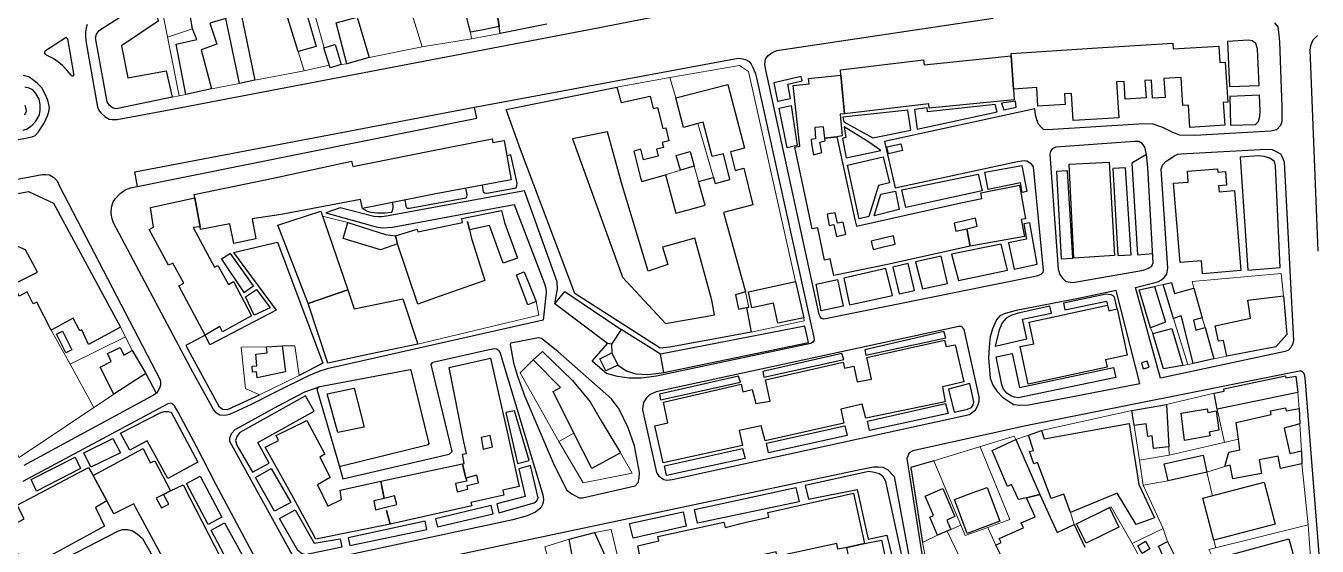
# Model space of a CAD drawing. Header units: metres. Extents: x -1319 to 2200, y -1209 to 1268.
# Drawn here: x -640.7 to -229.9, y -905.1 to -739.6 of the extents above; entities that cross this region are included whole.
import ezdxf

# ---------------------------------------------------------------- set-up
doc = ezdxf.new("R2010")
doc.units = ezdxf.units.M
for name, color, linetype, lineweight, true_color in [('CLADIRI_CONTUR', 7, 'Continuous', 25, 0x4b5962), ('PARCELE_CONTUR', 7, 'Continuous', 13, 0xb58c63), ('PAVAJ', 7, 'Continuous', 25, 0xd1d6d2), ('STRAZI', 7, 'Continuous', 25, 0xc4cccb)]:
    doc.layers.add(name, color=color, linetype=linetype, lineweight=lineweight, true_color=true_color)

msp = doc.modelspace()

# ---------------------------------------------------------------- linework, layer by layer
at = {"layer": 'CLADIRI_CONTUR'}
for points in [[(-617.45, -741.22), (-616.67, -740.54), (-600.53, -730.2), (-598.61, -738.08), (-610.27, -745.9), (-608.25, -756.14), (-596.02, -753.88), (-594.18, -762.32), (-611.92, -765.94), (-613.13, -765.68), (-614.21, -764.83), (-614.85, -763.75), (-618.56, -743.44), (-618.25, -742.19), (-617.45, -741.22)], [(-582.19, -738.74), (-579.97, -745.44), (-584.89, -747.23), (-581.68, -759.66), (-589.75, -761.39), (-592.84, -745.38), (-586.27, -743.88), (-587.65, -740.53), (-588.27, -736.84), (-588.36, -735.88), (-577.98, -732.74), (-577.66, -734.26), (-577.1, -737.22), (-582.19, -738.74)], [(-572.74, -733.32), (-567.89, -756.87), (-572.67, -757.94), (-577.1, -737.22), (-577.66, -734.26), (-572.74, -733.32)], [(-538.55, -751.63), (-542.02, -738.59), (-535.24, -736.87), (-531.47, -749.71), (-538.55, -751.63)], [(-540.41, -751.89), (-543.91, -752.95), (-545.85, -746.58), (-542.34, -745.51), (-540.41, -751.89)], [(-278.25, -762.37), (-282.24, -762.63), (-282.61, -756.83), (-284.69, -756.96), (-284.34, -762.5), (-290.97, -762.92), (-291.34, -757.28), (-293.76, -757.43), (-293.02, -768.81), (-300.03, -769.26), (-307.5, -769.74), (-308.06, -761.06), (-310.3, -761.21), (-310.08, -764.59), (-318.71, -765.14), (-319.09, -759.22), (-326.53, -759.7), (-327.19, -749.08), (-327.26, -748.39), (-301.48, -746.74), (-275.8, -745.09), (-275.68, -746.94), (-261.2, -746.01), (-260.86, -751.29), (-259.17, -751.19), (-258.36, -763.87), (-259.78, -763.97), (-259.32, -771.2), (-270.36, -771.91), (-270.81, -764.83), (-272.6, -764.95), (-273.17, -756.02), (-275.09, -756.15), (-278.63, -756.37), (-278.25, -762.37)], [(-326.53, -759.7), (-326.32, -763.1), (-353.28, -765.83), (-353.42, -764.45), (-380.29, -767.55), (-381.39, -755.31), (-381.57, -753.63), (-355.13, -750.4), (-354.93, -752.03), (-327.19, -749.08), (-326.53, -759.7)], [(-386.56, -775.3), (-382.66, -774.87), (-377.01, -801.2), (-376.47, -803.3), (-369.36, -801.78), (-343.21, -795.91), (-336.56, -794.57), (-336.89, -792.71), (-324.55, -790.25), (-322.65, -800.96), (-324.1, -801.25), (-323.05, -806.59), (-340.25, -809.7), (-341.35, -804.16), (-338.02, -803.34), (-338.56, -800.82), (-342.07, -801.65), (-345.35, -802.38), (-344.86, -804.95), (-341.35, -804.16), (-340.25, -809.7), (-366.6, -815.47), (-383.62, -819.04), (-384.81, -813.7), (-386.6, -814.17), (-388.77, -803.83), (-390.51, -804.15), (-396.09, -778.24), (-394.49, -777.82), (-394.49, -777.82), (-396.61, -758.61), (-391.48, -758.04), (-391.68, -756.34), (-381.39, -755.31), (-380.29, -767.55), (-381.68, -767.72), (-381.02, -774.62), (-382.66, -774.87), (-386.56, -775.3)], [(-447.33, -779.43), (-445.13, -787.96), (-444.72, -789.15), (-437.23, -786.94), (-433.87, -799.21), (-430.36, -798.24), (-424.62, -796.67), (-426.7, -789.15), (-421.89, -787.82), (-421.36, -789.73), (-416.75, -788.48), (-418.76, -780.29), (-422.34, -781.21), (-425.18, -770.26), (-426.88, -770.7), (-431.46, -771.89), (-433.88, -762.54), (-429.31, -761.36), (-417.33, -758.24), (-412.06, -778.54), (-416.55, -779.7), (-415.05, -785.57), (-412.32, -784.88), (-409.37, -796.53), (-418.77, -798.99), (-411.76, -824.21), (-414.89, -825.22), (-414.89, -825.22), (-413.93, -829.69), (-411.39, -829.23), (-409.95, -837.09), (-422.56, -839.4), (-435.82, -841.83), (-438.87, -842.15), (-466.01, -824.76), (-483.33, -778.9), (-487.84, -766.18), (-452.69, -759.06), (-451.35, -764.02), (-442.07, -761.95), (-441.14, -765.9), (-439.73, -765.59), (-438.08, -772.29), (-437.1, -772.05), (-436.11, -776.15), (-438.22, -776.68), (-437.8, -778.33), (-440.03, -778.82), (-439.54, -781.08), (-444.15, -782.18), (-445.04, -778.78), (-447.33, -779.43)], [(-386.97, -771.7), (-389.7, -771.97), (-389.46, -775.56), (-390.83, -775.71), (-390.73, -777.09), (-390.16, -780.61), (-387.45, -779.9), (-388.12, -776.61), (-386.44, -776.2), (-386.56, -775.3), (-386.97, -771.7)], [(-567.56, -807.38), (-574.53, -808.83), (-575.78, -802.53), (-585.11, -804.37), (-585.28, -803.59), (-586.96, -794.36), (-587.18, -793.23), (-561.46, -787.99), (-537.1, -782.6), (-536.7, -784.29), (-512.82, -779.56), (-492.37, -775.58), (-492.14, -776.75), (-488.49, -776.09), (-486.34, -788.62), (-510.25, -793.03), (-533.56, -797.7), (-534.27, -794.83), (-559.44, -799.62), (-568.74, -801.02), (-567.56, -807.38)], [(-466.75, -775.55), (-450.92, -819.5), (-437.19, -834.33), (-423.93, -831.91), (-421.63, -831.49), (-422.48, -826.84), (-427.92, -807.18), (-438.11, -809.97), (-436.43, -815.57), (-442.68, -817.67), (-451.19, -789.54), (-455.62, -773.32), (-466.75, -775.55)], [(-429.38, -779.57), (-428.04, -784.23), (-432.47, -785.5), (-433.81, -780.84), (-429.38, -779.57)], [(-362.35, -777.1), (-361.85, -779.29), (-366.26, -780.31), (-366.76, -778.11), (-362.35, -777.1)], [(-294.39, -812.66), (-307.3, -813.55), (-308.76, -783.6), (-296.02, -782.98), (-294.39, -812.66)], [(-256.23, -791.99), (-254.16, -817.48), (-266.4, -818.47), (-266.73, -814.37), (-273.51, -814.92), (-275.56, -789.68), (-270.91, -789.31), (-271.19, -785.86), (-261.62, -785.08), (-261.54, -786.13), (-259.05, -785.93), (-258.7, -790.27), (-261.27, -790.48), (-261.11, -792.38), (-256.23, -791.99)], [(-622.9, -836.33), (-623.51, -836.63), (-625.63, -832.65), (-632.6, -836.43), (-637.15, -827.47), (-638.36, -828.07), (-640.25, -824.27), (-642.81, -825.58), (-644.63, -821.77), (-636.98, -817.97), (-640.75, -810.86), (-645.91, -808.63), (-650.96, -809.61), (-652.38, -802.1), (-656.52, -802.77), (-657.6, -795.63), (-639.88, -792.26), (-631.86, -796), (-610.6, -835.48), (-620.74, -840.98), (-622.9, -836.33)], [(-592.05, -822.35), (-590.43, -821.51), (-593.97, -815.11), (-595.32, -815.78), (-601.41, -804.36), (-600.03, -803.62), (-601.04, -797.42), (-586.96, -794.36), (-585.28, -803.59), (-587.47, -803.79), (-580.63, -816.39), (-579.63, -815.89), (-576.25, -821.88), (-574.63, -820.94), (-568.9, -831.89), (-578.08, -836.99), (-579.01, -835.29), (-583.66, -838.05), (-592.05, -822.35)], [(-538.27, -823.62), (-550.87, -827.97), (-560.5, -802.97), (-546.89, -798.52), (-538.27, -823.62)], [(-499.56, -804.54), (-500.22, -801.87), (-500.22, -801.87), (-499.56, -804.54), (-498.9, -807.2), (-494.66, -820.62), (-509.18, -825.73), (-516, -828.12), (-522.43, -808.97), (-523.14, -806.44), (-516.23, -804.3), (-516, -805.09), (-501.77, -802.19), (-501.95, -800.93), (-489.37, -798.34), (-488.41, -802.13), (-484.28, -813.46), (-488.83, -815.05), (-493.16, -803.12), (-499.56, -804.54)], [(-382.82, -806.58), (-379.81, -805.82), (-380.68, -802.01), (-382.5, -802.38), (-383.27, -799.09), (-385.78, -799.5), (-385.16, -803.08), (-383.69, -802.78), (-382.82, -806.58)], [(-526.27, -805.97), (-523.14, -806.44), (-522.43, -808.97), (-527.86, -810.85), (-539.72, -807.28), (-538.27, -802.19), (-526.27, -805.97)], [(-364.14, -809.03), (-364.72, -806.38), (-368.26, -807.22), (-371.8, -808.08), (-371.17, -810.79), (-367.82, -809.95), (-367.82, -809.95), (-364.14, -809.03)], [(-484.58, -818.8), (-482.14, -817.86), (-478.33, -827.33), (-481, -828.34), (-484.58, -818.8)], [(-393.25, -832.51), (-401.42, -834.18), (-402.84, -827.78), (-409.69, -829.26), (-410.79, -824.19), (-395.86, -820.95), (-393.25, -832.51)], [(-266.47, -832.5), (-269.25, -833.27), (-268.52, -836.37), (-265.54, -835.6), (-262.79, -845.57), (-269.33, -847.06), (-272.49, -834.2), (-273.18, -831.9), (-275.61, -832.66), (-278.89, -821.86), (-276.26, -821.26), (-275.24, -824.74), (-269.12, -823), (-266.47, -832.5)], [(-531.33, -844.04), (-544.63, -846.87), (-550.87, -827.97), (-538.27, -823.62), (-536.21, -829.67), (-520.72, -826.42), (-515.97, -840.87), (-531.33, -844.04)], [(-282.89, -835.64), (-286.55, -823.6), (-281.62, -822.55), (-278.14, -833.92), (-282.89, -835.64)], [(-243.05, -841.74), (-258.66, -844.74), (-259.71, -839.66), (-261.33, -839.96), (-262.3, -835.02), (-251.06, -832.64), (-251.95, -826.86), (-240.66, -825.44), (-239.5, -837.81), (-243.05, -841.74)], [(-290.35, -844.37), (-297.22, -845.86), (-296.72, -848.16), (-321.8, -853.58), (-324.38, -841.65), (-320.05, -840.72), (-321.54, -833.82), (-296.57, -828.42), (-296.17, -830.25), (-293.53, -829.67), (-290.35, -844.37)], [(-628.02, -843.64), (-630.95, -837.67), (-629.03, -836.73), (-626.1, -842.69), (-628.02, -843.64)], [(-272.68, -847.63), (-278.78, -848.72), (-282.19, -837.47), (-276.15, -835.86), (-272.68, -847.63)], [(-613.58, -846.43), (-614.71, -843.87), (-610.7, -841.9), (-609.54, -844.36), (-606.83, -842.86), (-602.55, -850.21), (-612.69, -856.78), (-617.07, -848.24), (-613.58, -846.43)], [(-563.97, -843.59), (-564.15, -841.68), (-559.2, -841.45), (-558.14, -849.66), (-567.14, -851.55), (-567.29, -849.67), (-568.55, -849.78), (-568.66, -847.87), (-567.24, -847.73), (-567.49, -844.09), (-563.97, -843.59)], [(-345.07, -841.04), (-342.34, -852.9), (-349.05, -854.45), (-348.2, -859.23), (-373.47, -864.46), (-374.68, -859.99), (-381.39, -861.54), (-380.48, -866.06), (-405.51, -871.65), (-406.79, -866.83), (-406.79, -866.83), (-413.8, -868.31), (-412.75, -873.1), (-437.92, -878.66), (-440.61, -866.9), (-436.45, -865.85), (-437.8, -859.34), (-413.17, -853.57), (-412.57, -856), (-409.6, -855.29), (-408.49, -859.77), (-403.86, -858.98), (-405.44, -852.24), (-380.65, -846.58), (-380.21, -848.47), (-377.24, -847.9), (-376.18, -852.83), (-371.72, -851.96), (-373.17, -845.12), (-348.44, -839.59), (-347.97, -841.62), (-345.07, -841.04)], [(-548.47, -902.96), (-555.55, -889.77), (-564.54, -873.67), (-560.28, -871.48), (-561.04, -869.93), (-551.3, -865.18), (-545.57, -875.86), (-547.12, -876.8), (-543.92, -883.27), (-547.93, -885.59), (-544.65, -892.41), (-540.27, -890.29), (-540.74, -887.36), (-527.74, -884.43), (-501.73, -878.91), (-501.3, -878.79), (-501.79, -875.91), (-500.55, -875.7), (-501.36, -871.9), (-501.36, -871.9), (-506.05, -848.33), (-492.91, -845.3), (-487.61, -868.73), (-483.74, -886.15), (-488.96, -887.33), (-488.59, -888.94), (-499.1, -891.22), (-498.86, -892.36), (-524.84, -898.18), (-525.93, -893.84), (-524.84, -898.18), (-548.47, -902.96)], [(-479.32, -845.89), (-476.29, -843.16), (-466.83, -852.46), (-461.18, -859.18), (-457.98, -864.77), (-451.51, -875.49), (-460.68, -880.47), (-466.4, -869.19), (-472.99, -855.93), (-470.56, -854.62), (-479.32, -845.89)], [(-454.31, -843.64), (-452.39, -847.51), (-456.19, -849.39), (-458.11, -845.52), (-454.31, -843.64)], [(-259.46, -855.87), (-259.62, -855.09), (-239.95, -850.93), (-239.83, -851.63), (-236.68, -851.04), (-236.05, -856.23), (-261.67, -861.57), (-262.66, -856.5), (-259.46, -855.87)], [(-536.22, -854.91), (-533.03, -867.29), (-541.49, -869.01), (-544.86, -856.63), (-536.22, -854.91)], [(-277.13, -873.53), (-281.98, -874.08), (-282.35, -870.05), (-283.72, -870.21), (-284.27, -866.27), (-288.15, -866.76), (-288.9, -861.98), (-277.83, -860.03), (-277.13, -873.53)], [(-264.92, -861.44), (-264.73, -862.61), (-262.06, -862.12), (-261.13, -868.27), (-264.21, -868.88), (-263.97, -870.09), (-272.1, -871.57), (-273.21, -862.85), (-264.92, -861.44)], [(-257.56, -879.4), (-259.3, -879.76), (-257.97, -875.27), (-254.49, -874.51), (-254.9, -871.07), (-255.62, -865.75), (-244.56, -863.22), (-244.73, -862.1), (-240.01, -861.08), (-239.81, -862.13), (-235.6, -861.32), (-235.36, -866.26), (-240.42, -867.59), (-238.64, -875.66), (-234.93, -874.83), (-234.77, -878.91), (-241.55, -880.45), (-242.34, -876.49), (-242.34, -876.49), (-248.38, -877.7), (-247.59, -882), (-256.77, -883.7), (-257.56, -879.4)], [(-321.38, -875.06), (-320.11, -874.68), (-321.69, -869.83), (-317.62, -868.39), (-316.72, -871), (-289.71, -866.07), (-286.6, -885.52), (-281.62, -896.16), (-287.48, -898.22), (-293.47, -888.31), (-308.41, -894.48), (-310.51, -888.57), (-314.54, -889.93), (-318.87, -878.53), (-320.08, -878.92), (-321.38, -875.06)], [(-495.83, -870.62), (-495.83, -870.62), (-495.19, -874.29), (-492.26, -873.58), (-492.97, -869.88), (-495.83, -870.62)], [(-328.46, -886.15), (-333.32, -874.71), (-325.75, -871.19), (-318.07, -888.7), (-322.33, -889.73), (-324.86, -890.32), (-327.17, -885.55), (-328.46, -886.15)], [(-500.68, -883.49), (-500.43, -884.43), (-504.03, -885.21), (-503.48, -887.82), (-500.04, -886.99), (-500.28, -885.88), (-496.71, -885.04), (-497.22, -882.53), (-500.68, -883.49), (-501.73, -878.91), (-500.68, -883.49)], [(-277.35, -884.31), (-278.54, -878.96), (-266.15, -876.22), (-264.97, -881.57), (-277.35, -884.31)], [(-637.87, -910.91), (-639.14, -908.67), (-641.95, -910.13), (-647.21, -899.65), (-641.19, -896.47), (-643.43, -892.07), (-620.73, -880.08), (-619.23, -882.64), (-614.9, -890.73), (-618.5, -892.85), (-615.64, -898.74), (-637.87, -910.91)], [(-526.69, -889.96), (-530.03, -890.76), (-529.42, -893.54), (-526.2, -892.75), (-526.2, -892.75), (-522.69, -891.85), (-523.39, -889.08), (-526.69, -889.96), (-527.74, -884.43), (-526.69, -889.96)], [(-346.45, -899.88), (-350.66, -901.68), (-353.13, -895.9), (-351.99, -895.41), (-354.63, -889.23), (-348.93, -886.8), (-345.13, -895.7), (-347.76, -896.82), (-346.45, -899.88)], [(-345.28, -890.31), (-339.69, -888.22), (-334.91, -886.43), (-330.87, -897.23), (-335.64, -899.01), (-341.23, -901.11), (-345.28, -890.31)], [(-246.71, -884.79), (-243.21, -898.13), (-262.78, -903.26), (-266.28, -889.92), (-246.71, -884.79)], [(-596.92, -888.66), (-599.28, -889.88), (-597.49, -892.97), (-595.2, -891.76), (-596.92, -888.66), (-594.68, -887.59), (-596.92, -888.66)], [(-436.93, -916.14), (-437.3, -914.45), (-443.73, -915.97), (-445.99, -905.05), (-439.35, -903.47), (-439.69, -902.02), (-418.7, -897.51), (-418.26, -899.16), (-411.51, -897.49), (-404.33, -895.91), (-404.67, -894.39), (-377.35, -888.26), (-373.91, -904.29), (-379.54, -905.52), (-382.4, -906.15), (-382.72, -904.28), (-401.75, -908.47), (-402.05, -906.96), (-408.73, -908.46), (-408.73, -908.46), (-415.63, -910.07), (-415.4, -911.39), (-436.93, -916.14)], [(-292.94, -899.13), (-303.41, -904.22), (-306.44, -897.99), (-295.97, -892.89), (-292.94, -899.13)], [(-466.27, -920.53), (-468.93, -913.83), (-466.07, -912.68), (-467.83, -902.91), (-459.77, -900.76), (-454.85, -911.81), (-456.7, -912.82), (-455.12, -916.05), (-460.14, -919.22), (-464.52, -921.11), (-466.27, -920.53)], [(-367.36, -968.11), (-365.71, -967.6), (-371.11, -948.96), (-369.88, -948.64), (-371.82, -940.93), (-373.37, -934.19), (-374.82, -934.5), (-379.59, -912.8), (-378.14, -912.48), (-379.54, -905.52), (-373.91, -904.29), (-368.47, -903.25), (-366.97, -910.11), (-365.32, -909.79), (-360.77, -931.4), (-362.25, -931.8), (-360.77, -938.07), (-358.79, -945.58), (-357.39, -945.17), (-349.84, -972.09), (-365.34, -976.47), (-367.36, -968.11)], [(-283.1, -905.97), (-285.53, -907.44), (-286.97, -905.08), (-284.53, -903.6), (-283.1, -905.97)], [(-278.16, -909.96), (-280.34, -905.17), (-277.55, -903.7), (-274.1, -910.47), (-272.39, -914.03), (-276.96, -915.93), (-279.59, -910.67), (-278.16, -909.96)], [(-236.51, -911.61), (-234.43, -919.23), (-252.51, -924.17), (-254.59, -916.54), (-255.75, -912.3), (-256.37, -912.5), (-257.54, -907.95), (-238.9, -902.86), (-236.51, -911.61)]]:
    msp.add_lwpolyline(points, close=True, dxfattribs=at)
for points in [[(-550.98, -737.06), (-548.35, -746.19), (-554.04, -747.77), (-559.26, -730.89)], [(-474.93, -739.05), (-489.81, -742), (-490.17, -739.81), (-491.64, -730.17), (-490.17, -739.81), (-495.1, -740.86), (-499.22, -741.65), (-502.73, -727.7)], [(-594.99, -912.81), (-605.71, -892.94), (-606.34, -891.67), (-612.67, -894.87), (-614.9, -890.73), (-619.23, -882.64), (-603.41, -874.12), (-601.12, -878.67), (-599.7, -877.99), (-594.68, -887.59), (-590.68, -885.61), (-580.71, -905.02), (-570.62, -924.46)], [(-330.1, -908.9), (-332.14, -904.84), (-330.45, -903.95), (-331.03, -902.7), (-323.27, -899.32), (-324.03, -897.74), (-319.65, -895.84), (-322.33, -889.73), (-318.07, -888.7), (-312.61, -900.75), (-307.19, -898.25), (-303.81, -905.47)]]:
    msp.add_lwpolyline(points, dxfattribs=at)
at = {"layer": 'PARCELE_CONTUR'}
for points in [[(-523, -719.11), (-514.65, -746.22), (-531.47, -749.71)], [(-600.53, -730.2), (-598.54, -728.55), (-591.93, -761.9), (-594.18, -762.32)], [(-548.69, -736.35), (-545.77, -746.56)], [(-587.65, -740.53), (-595.63, -743.23)], [(-514.65, -746.22), (-498.91, -743.7), (-499.22, -741.65)], [(-498.91, -743.7), (-489.81, -742)], [(-554.04, -747.77), (-552.1, -753.86), (-544.16, -752.13)], [(-540.41, -751.89), (-538.55, -751.63)], [(-567.89, -756.87), (-552.1, -753.86)], [(-435.85, -756.02), (-413.63, -752.18), (-410.83, -754.07), (-395.86, -820.95)], [(-581.68, -759.66), (-572.67, -757.94)], [(-452.69, -759.06), (-435.85, -756.02), (-433.88, -762.54)], [(-591.93, -761.9), (-589.75, -761.39)], [(-426.88, -770.7), (-421.89, -787.82)], [(-428.04, -784.23), (-426.7, -789.15)], [(-437.23, -786.94), (-432.47, -785.5)], [(-538.27, -802.19), (-546.33, -800.14)], [(-670.28, -809.81), (-650.65, -862.64), (-642.81, -876.93), (-612.69, -856.78)], [(-269.12, -823), (-269.69, -820.98), (-241.33, -818.34), (-240.66, -825.44)], [(-411.76, -824.21), (-410.69, -829.16), (-411.39, -829.23)], [(-281.62, -822.55), (-278.89, -821.86)], [(-515.97, -840.87), (-477.49, -831.63), (-478.33, -827.33)], [(-409.95, -837.09), (-393.07, -833.46), (-393.25, -832.51)], [(-275.61, -832.66), (-271, -847.34)], [(-266.47, -832.5), (-265.54, -835.6)], [(-632.6, -836.43), (-626.59, -847.26), (-608.97, -838.51), (-610.6, -835.48)], [(-282.89, -835.64), (-282.19, -837.47)], [(-608.97, -838.51), (-606.83, -842.86)], [(-564.15, -841.68), (-572.23, -841.78), (-570.77, -855.01), (-566.37, -857.02), (-553.77, -850.87), (-555.13, -841.42), (-559.2, -841.45)], [(-471.13, -871.85), (-483.43, -850.02), (-479.32, -845.89)], [(-262.79, -845.57), (-258.66, -844.74)], [(-626.59, -847.26), (-619.05, -861.03)], [(-272.68, -847.63), (-269.33, -847.06)], [(-277.83, -860.03), (-262.66, -856.5)], [(-236.05, -856.23), (-235.6, -861.32)], [(-317.62, -868.39), (-288.9, -861.98)], [(-261.67, -861.57), (-259.42, -872.11)], [(-288.15, -866.76), (-286.38, -877.82), (-277.02, -876.18)], [(-235.36, -866.26), (-234.93, -874.83)], [(-466.4, -869.19), (-471.13, -871.85), (-463.44, -885.03), (-447.83, -881.96), (-451.51, -875.49)], [(-346.45, -899.88), (-343.3, -898.43), (-351.8, -878.04), (-326.28, -870.14), (-325.75, -871.19)], [(-325.75, -871.19), (-321.69, -869.83)], [(-334.63, -899.19), (-327.7, -896.64), (-337.14, -873.5)], [(-277.13, -873.53), (-277.02, -876.18), (-254.9, -871.07)], [(-286.38, -877.82), (-285.23, -885.69), (-277.35, -884.31)], [(-234.77, -878.91), (-232.77, -898.41)], [(-264.97, -881.57), (-259.3, -879.76)], [(-264.97, -881.57), (-263.2, -889.12)], [(-285.23, -885.69), (-278.92, -899.49), (-288.75, -904.31), (-295.47, -892.63), (-295.97, -892.89)], [(-308.41, -894.48), (-307.19, -898.25)], [(-343.3, -898.43), (-341.89, -901.74), (-334.63, -899.19), (-332.14, -904.84)], [(-307.19, -898.25), (-306.44, -897.99)], [(-278.92, -899.49), (-277.55, -903.7)], [(-258.44, -918.08), (-264.34, -906.22), (-232.77, -898.41), (-231.92, -910.19)], [(-452.42, -919.94), (-470.29, -924.79), (-475.54, -905.33), (-467.83, -902.91)], [(-459.77, -900.76), (-454.44, -899.83), (-451.82, -910.88)], [(-350.66, -901.68), (-355.5, -903.98), (-353.15, -915.73), (-342.27, -937.55), (-341.73, -937.35)], [(-343.78, -908.29), (-347.55, -900.35)], [(-262.78, -903.26), (-262.12, -905.67)], [(-288.75, -904.31), (-276.18, -928.19), (-265.76, -950.29), (-262.9, -949.42)]]:
    msp.add_lwpolyline(points, dxfattribs=at)
at = {"layer": 'PAVAJ'}
for points in [[(-257.76, -758.88), (-248.35, -758.6), (-248.86, -746.88), (-249.45, -745.2), (-250.55, -744.39), (-251.72, -744.1), (-258.39, -744.54), (-257.76, -758.88)], [(-641.49, -772.73), (-640.24, -772.36), (-638.7, -771.23), (-637.46, -769.87), (-636.32, -767.86), (-636.1, -766.43), (-636.1, -764.64), (-636.5, -762.95), (-637.46, -761.08), (-638.45, -759.98), (-639.62, -759.4), (-641.01, -759.14)], [(-330.29, -764.2), (-329.59, -766.36), (-325.69, -765.46), (-325.84, -763.56), (-330.29, -764.2)], [(-257.43, -771.24), (-249.52, -770.95), (-248.61, -769.97), (-248.13, -768.38), (-248.06, -766.59), (-248.28, -761.68), (-257.73, -762.12), (-257.43, -771.24)], [(-641.01, -764.78), (-640.68, -765.95), (-640.61, -766.87), (-641.08, -768.04)], [(-605.13, -790.68), (-606.07, -785.99), (-497.98, -765.43)], [(-380.49, -770.18), (-371.29, -775.23), (-359.17, -772.81), (-360.16, -766.4), (-380.75, -768.6), (-380.49, -770.18)], [(-358.01, -766.22), (-357.11, -772.47), (-331.69, -766.9), (-332.35, -764.59), (-353.81, -766.93), (-353.99, -765.69), (-358.01, -766.22)], [(-379.7, -781.6), (-368.67, -779.24), (-372.89, -776.4), (-380.39, -771.71), (-379.81, -775.16), (-380.91, -775.41), (-379.7, -781.6)], [(-495.57, -790.32), (-495.19, -792.36), (-494.83, -792.69), (-494.17, -792.84), (-493.4, -792.77), (-484.68, -791.12), (-484.46, -790.5), (-484.42, -789.69), (-486.36, -780.68), (-487.66, -780.91)], [(-372.47, -800.26), (-375.62, -801.03), (-379.26, -783.91), (-367.92, -781.27), (-365.98, -789.59), (-369.43, -790.41), (-372.47, -800.26)], [(-323.71, -792.57), (-324.22, -789.55), (-334.52, -791.66), (-335.63, -786.18), (-323.88, -783.98), (-322.27, -792.34), (-323.71, -792.57)], [(-284.21, -780.57), (-288.86, -783.32), (-287.07, -812.44), (-282.18, -812.07)], [(-251.92, -817.32), (-241.66, -816.44), (-243.13, -784.13), (-243.5, -782.74), (-244.96, -781.71), (-246.79, -781.13), (-248.55, -780.91), (-254.34, -781.35), (-251.92, -817.32)], [(-336.51, -792.12), (-360.8, -797.35), (-361.97, -791.75), (-337.69, -786.81), (-336.51, -792.12)], [(-312.8, -785.96), (-311.34, -813.67), (-307.58, -813.47), (-309.32, -785.74), (-312.8, -785.96)], [(-294.87, -784.97), (-293.29, -812.66), (-289.12, -812.45), (-290.86, -784.75), (-294.87, -784.97)], [(-520.12, -795.01), (-519.7, -797.24), (-519.37, -797.56), (-518.6, -797.64), (-500.72, -794.34), (-500.36, -794.05), (-500.32, -793.28), (-500.67, -791.26)], [(-370.8, -799.99), (-368.71, -793.12), (-364.06, -792.15), (-362.89, -798.05), (-370.8, -799.99)], [(-533.56, -797.7), (-532.13, -798.52), (-530.92, -798.85), (-528.87, -799.07), (-526.49, -799.1), (-524.22, -798.85), (-524.02, -798.33), (-523.89, -797.34), (-523.98, -795.78)], [(-322.34, -807.46), (-328.09, -808.67), (-326.29, -816.99), (-318.97, -815.45), (-321.35, -802.26), (-323.18, -802.63), (-322.34, -807.46)], [(-574.61, -811.73), (-560.61, -808.4), (-546.17, -846.94), (-553.77, -850.87)], [(-330.38, -809.04), (-346.18, -812.19), (-343.99, -820.63), (-328.4, -817.35), (-330.38, -809.04)], [(-574.61, -811.73), (-561.02, -830.06), (-582.12, -841.13), (-583.66, -838.05), (-589.81, -841.34), (-579.26, -860.61), (-578.09, -861.56), (-576.55, -861.71), (-566.37, -857.02)], [(-571.35, -824.4), (-568.31, -822.32), (-575.56, -812.06), (-578.42, -813.86), (-571.35, -824.4)], [(-349.55, -812.83), (-357.69, -814.71), (-355.49, -823.29), (-347.5, -821.58), (-349.55, -812.83)], [(-367.06, -816.79), (-380.43, -819.84), (-378.62, -828.36), (-364.97, -825.37), (-367.06, -816.79)], [(-360.03, -815.23), (-364.86, -816.36), (-362.9, -824.84), (-357.98, -823.8), (-360.03, -815.23)], [(-389.31, -821.8), (-382.52, -820.28), (-380.71, -828.8), (-387.65, -830.23), (-389.31, -821.8)], [(-570.8, -825.76), (-567.36, -823.45), (-562.93, -829.28), (-568.09, -831.66), (-570.8, -825.76)], [(-472.37, -828.04), (-469.22, -824.08), (-451.27, -836.24), (-454.39, -840.9), (-455.67, -840.71)], [(-293.53, -829.67), (-294.4, -825.9), (-294.76, -825.5), (-295.46, -825.17), (-297.07, -824.99), (-310.64, -827.86), (-310.18, -830)], [(-332.34, -841.47), (-322.31, -839.2), (-323.59, -832.93), (-314.43, -830.96), (-314.94, -828.8), (-325.05, -830.99), (-327.36, -831.73), (-328.79, -832.64), (-330.11, -834.07), (-331.06, -836.27), (-332.34, -841.47)], [(-310.18, -830), (-296.92, -827.18), (-296.57, -828.42)], [(-452.39, -847.51), (-449.63, -849.39), (-446.7, -850.35), (-442.81, -850.49), (-437.69, -849.91), (-438.78, -844.05), (-451.27, -836.24)], [(-437.69, -849.91), (-391.75, -840.31), (-392.85, -835.11), (-438.78, -844.05)], [(-373.48, -844.42), (-348.06, -838.81), (-348.64, -836.87), (-373.83, -842.65), (-373.48, -844.42)], [(-454.39, -840.9), (-454.31, -843.64)], [(-405.89, -851.38), (-380.47, -845.77), (-381.06, -843.83), (-406.25, -849.61), (-405.89, -851.38)], [(-326.94, -843.85), (-324.56, -854.65), (-294.65, -848.32), (-293.92, -851.5), (-324.98, -857.95), (-326.19, -857.77), (-327.36, -857.29), (-328.61, -856.45), (-329.67, -855.17), (-330.25, -853.85), (-332.01, -844.87), (-326.94, -843.85)], [(-602.55, -850.21), (-599.22, -856.47)], [(-285.73, -846.77), (-285.22, -848.67), (-283.38, -848.19), (-283.98, -846.25), (-285.73, -846.77)], [(-438.77, -858.57), (-413.35, -852.97), (-413.93, -851.03), (-439.12, -856.81), (-438.77, -858.57)], [(-347.18, -855.15), (-345.42, -862.55), (-341.13, -861.6), (-339.89, -861.05), (-339.34, -860.2), (-339.12, -859.25), (-340.44, -853.43), (-347.18, -855.15)], [(-549.01, -862.17), (-551.69, -857.26), (-572.64, -869.02), (-573.59, -870.27), (-573.96, -871.51), (-573.59, -872.98), (-568.61, -881.62), (-563.33, -878.69), (-566.85, -872.14), (-549.01, -862.17)], [(-607.66, -874.61), (-610.54, -869.14), (-597.72, -862.62), (-596.69, -862.25), (-595.37, -862.25), (-594.42, -862.54), (-585.99, -878.37), (-595.55, -883.6), (-602.07, -871.66), (-607.66, -874.61)], [(-484.26, -878.86), (-480.56, -877.94), (-485.25, -862.08), (-488.04, -862.59), (-484.26, -878.86)], [(-372.96, -865.37), (-348.09, -859.8), (-347.29, -862.95), (-372.3, -868.37), (-372.96, -865.37)], [(-405.05, -872.4), (-380.18, -866.83), (-379.37, -869.98), (-404.39, -875.4), (-405.05, -872.4)], [(-622.27, -875.4), (-612.99, -870.91), (-610.63, -875.4), (-620.02, -879.98), (-622.27, -875.4)], [(-437.54, -879.62), (-412.67, -874.05), (-411.86, -877.2), (-436.88, -882.62), (-437.54, -879.62)], [(-639.03, -883.9), (-625.02, -876.79), (-623.28, -880.4), (-637.27, -887.6), (-639.03, -883.9)], [(-351.8, -878.04), (-359.14, -880.1), (-355.5, -903.98)], [(-589.63, -885.21), (-585.24, -882.84), (-578.39, -895.9), (-582.71, -898.25), (-589.63, -885.21)], [(-567.6, -883.28), (-562.68, -880.38), (-556.34, -891.26), (-561.55, -894.04), (-567.6, -883.28)], [(-483.9, -880.52), (-481.81, -889.39), (-490.89, -891.7), (-490.27, -894.52), (-478.95, -891.33), (-478.11, -890.74), (-477.71, -889.72), (-480.11, -879.48), (-483.9, -880.52)], [(-391.67, -890.21), (-376.25, -887.13), (-372.73, -902.96), (-366.8, -901.64), (-362.6, -919.17), (-359.76, -918.43), (-367.13, -884.52), (-367.93, -883.12), (-369.18, -882.17), (-370.79, -881.66), (-372.55, -881.44), (-392.73, -885.8), (-391.67, -890.21)], [(-427.01, -897.88), (-427.95, -893.46), (-395.69, -886.43), (-394.69, -891.01), (-427.01, -897.88)], [(-540.71, -902.85), (-540.19, -905.49), (-551.88, -907.87), (-553.12, -907.35), (-554.15, -906.55), (-560.01, -896.29), (-555.03, -893.58), (-548.95, -904.2), (-540.71, -902.85)], [(-509.72, -899), (-491.99, -894.81), (-492.63, -892.17), (-510.38, -896.42), (-509.72, -899)], [(-430.64, -898.78), (-447.46, -902.64), (-448.63, -897.92), (-431.63, -894.19), (-430.64, -898.78)], [(-581.76, -900.01), (-577.51, -897.7), (-569.01, -913.12), (-573.55, -915.54), (-581.76, -900.01)], [(-538.11, -902.48), (-537.63, -904.97), (-513.13, -899.81), (-513.69, -897.21), (-538.11, -902.48)]]:
    msp.add_lwpolyline(points, dxfattribs=at)
at = {"layer": 'STRAZI'}
for points in [[(-596.29, -766.47), (-460.98, -740.62), (-327.64, -714.53)], [(-621.13, -739.14), (-621.42, -739.84), (-621.75, -741.52), (-621.75, -743.04), (-621.46, -745.01), (-617.85, -765.49), (-617.36, -766.67), (-616.78, -767.41), (-615.59, -768.4), (-614.2, -769.3), (-613.26, -769.38), (-611.61, -769.38), (-596.29, -766.47)], [(-319.71, -765.96), (-367.54, -776.43), (-364.14, -791.16), (-325.2, -782.77), (-323.08, -782.41), (-322.27, -782.55), (-321.1, -783.28), (-320.29, -784.46), (-317.07, -817.35), (-317.21, -818.08), (-317.84, -818.7), (-318.83, -819.14), (-320.15, -819.47), (-386.81, -832.95), (-387.58, -832.66), (-388.02, -832.07), (-388.31, -831.38), (-405.42, -753.14), (-405.56, -751.82), (-405.34, -750.21), (-404.54, -749.04), (-403.07, -748.01), (-401.75, -747.43), (-332.97, -737.1)], [(-243.45, -738.6), (-242.46, -739.88), (-242.05, -742.55), (-241.91, -744.68), (-241.17, -765.37), (-241.1, -769.99), (-241.61, -771.31), (-242.86, -772.63), (-244.62, -773.14), (-268.79, -774.46), (-273.7, -774.38), (-276.04, -773.43), (-278.97, -771.89), (-282.34, -770.79), (-286.59, -770.87), (-315.68, -772.7), (-316.96, -772.59), (-317.73, -771.78), (-318.5, -770.87), (-319.12, -769.51), (-319.45, -767.9), (-319.71, -765.96)], [(-627.48, -743.75), (-625.53, -754.73), (-625.48, -755.31), (-625.56, -755.52), (-625.71, -755.59), (-625.92, -755.59), (-626.12, -755.53), (-626.3, -755.32), (-627.58, -753.75), (-629.02, -752.19), (-630.69, -750.8), (-632.17, -749.85), (-634.08, -748.92), (-634.41, -748.63), (-634.64, -748.26), (-634.65, -747.94), (-634.54, -747.62), (-634.41, -747.46), (-628.2, -743.41), (-628.02, -743.32), (-627.89, -743.33), (-627.75, -743.39), (-627.62, -743.48), (-627.54, -743.58), (-627.48, -743.75)], [(-229.58, -811.24), (-232.11, -747.18), (-231.82, -745.57), (-231.16, -744.03), (-229.78, -742.71)], [(-587.58, -849.73), (-612.77, -802.3), (-613.22, -800.94), (-613.55, -799.26), (-613.43, -797.29), (-612.86, -795.61), (-612.16, -794.54), (-610.64, -792.9), (-609.12, -791.75), (-607.4, -791.14), (-497.24, -768.94), (-497.98, -765.43), (-414.07, -749.86), (-412.64, -750.07), (-411.53, -750.36), (-410.63, -750.97), (-409.97, -751.75), (-409.27, -753.1), (-408.62, -754.83), (-408.25, -756.18), (-391.38, -832.54)], [(-666.28, -780.35), (-638.67, -774.89), (-637.75, -774.49), (-636.65, -773.32), (-634.86, -770.57), (-633.79, -768.19), (-633.39, -766.98), (-633.21, -765.59), (-633.68, -763.24), (-634.6, -761.12), (-635.55, -759.36), (-636.98, -757.97), (-638.63, -756.58), (-639.87, -755.84), (-641.45, -755.41)], [(-394.03, -755.73), (-402.78, -757.73), (-401.57, -763.51), (-397.44, -762.74), (-398.24, -758.13), (-393.74, -757.1), (-394.03, -755.73)], [(-401.06, -765.75), (-397.22, -764.91), (-395.35, -777.62), (-398.5, -778.39), (-401.06, -765.75)], [(-307.65, -821.27), (-285.17, -817.35), (-283.37, -816.58), (-282.6, -816.14), (-282.23, -815.63), (-282.02, -814.97), (-283.77, -784.68), (-284.21, -780.57), (-284.73, -778.23), (-285.6, -776.98), (-286.63, -776.4), (-287.88, -776.4), (-313.08, -778.16), (-314.17, -778.74), (-314.69, -779.55), (-314.98, -780.43), (-312.27, -816.98), (-311.76, -818.67), (-310.95, -819.91), (-309.85, -820.94), (-307.65, -821.27)], [(-273.11, -780.34), (-246.08, -778.8), (-244.25, -778.98), (-242.93, -779.53), (-241.61, -780.34), (-240.88, -781.51), (-240.37, -782.94), (-237.58, -837.7), (-237.47, -839.56), (-237.62, -840.66), (-238.21, -841.8), (-239.01, -842.79), (-240.04, -843.19), (-279.78, -851.74), (-287.73, -822.79), (-281.87, -821.36), (-280.37, -820.96), (-279.38, -820.44), (-278.57, -819.71), (-277.73, -818.61), (-277.44, -816.71), (-279.49, -785.21), (-279.12, -783.89), (-277.95, -782.64), (-276.56, -781.76), (-275.46, -781.1), (-274.29, -780.45), (-273.11, -780.34)], [(-683.79, -796.02), (-635.46, -786.91), (-634.35, -786.87), (-633.12, -787.04), (-631.77, -787.81), (-630.74, -788.92), (-629.96, -790.56), (-598, -852.23), (-597.88, -853.07), (-597.9, -853.97), (-598.17, -854.92), (-598.56, -855.66), (-599.17, -856.43), (-600.05, -857.09), (-600.79, -857.5), (-641.29, -879.51)], [(-472.37, -828.04), (-471.51, -823.3), (-471.66, -821.03), (-482.02, -792.05), (-525.91, -800.18), (-527.52, -800.37), (-528.62, -800.37), (-529.97, -800.22), (-540.67, -797.47), (-545.21, -799.05), (-529.24, -803.59), (-527.37, -803.81), (-525.65, -803.77), (-524.07, -803.66), (-485.36, -796.45), (-475.83, -821.32), (-475.32, -823), (-475.14, -824.58), (-476.09, -833.26), (-544.81, -848.72), (-547.15, -849.45), (-550.81, -850.99), (-560.85, -855.9), (-569.05, -860.07), (-575.87, -863.29), (-577.33, -863.59), (-579.02, -863.44), (-580.04, -862.78), (-580.99, -861.61), (-587.58, -849.73)], [(-308.2, -857.64), (-286.34, -853.39), (-293.81, -823.8), (-305.82, -826.29), (-325.6, -830.17), (-329.19, -831.12), (-330.88, -831.85), (-331.9, -833.17), (-333.18, -835.96), (-333.95, -838.56), (-334.28, -841.74), (-334.43, -845.33), (-334.17, -849.07), (-333.95, -851.71), (-333.08, -853.9), (-331.68, -855.95), (-330.03, -857.71), (-328.09, -858.96), (-326.37, -860.02), (-324.54, -860.31), (-321.72, -860.13), (-308.2, -857.64)], [(-391.38, -832.54), (-390, -838.63), (-389.92, -839.65), (-390.29, -840.2), (-391.02, -840.71), (-440.07, -851.08), (-444.9, -851.66), (-448.71, -851.66), (-452.45, -851.15), (-455.96, -850.16), (-457.28, -849.14), (-460.51, -846.32), (-455.67, -840.71), (-472.37, -828.04)], [(-435.09, -883.94), (-340.51, -863.28), (-338.61, -861.74), (-337.8, -860.42), (-337.43, -859.03), (-337.43, -857.64), (-342.2, -836.25), (-343.07, -835.3), (-343.88, -835.3), (-440.14, -856.03), (-442.34, -856.98), (-443.36, -858.08), (-444.21, -859.4), (-444.43, -860.5), (-444.57, -861.74), (-440.03, -881.7), (-439.41, -882.66), (-438.67, -883.32), (-437.76, -883.9), (-436.73, -884.16), (-435.09, -883.94)], [(-472.98, -878.62), (-468.71, -887.19), (-467.76, -888), (-466.95, -888.51), (-464.69, -889.72), (-463.58, -889.72), (-446.87, -885.98), (-445.89, -884.9), (-445.56, -883.57), (-445.49, -881.74), (-447.1, -873.17), (-449.04, -867.49), (-451.9, -861.56), (-454.42, -858.22), (-471.42, -843.2), (-476.62, -839.1), (-477.57, -838.81), (-486.44, -840.58), (-486.6, -841.02), (-485.58, -846.76), (-484.3, -851.08), (-481.99, -857.53), (-472.98, -878.62)], [(-540.98, -879.48), (-539.84, -883.75), (-505.99, -875.87), (-505.04, -875.07), (-511.78, -847.3), (-511.27, -846.57), (-493.32, -842.61), (-491.52, -842.28), (-490.9, -842.32), (-490.17, -842.94), (-489.77, -843.71), (-476.25, -888.76), (-475.99, -890.3), (-476.1, -891.17), (-476.34, -891.86), (-476.91, -892.9), (-478.56, -894.33), (-481.2, -895.5), (-485.81, -896.79), (-547.71, -910.05)], [(-548.1, -855.18), (-540.98, -879.48), (-540.64, -879.68), (-512.57, -872.79), (-512.34, -872.52), (-518.14, -849.19), (-518.42, -849), (-547.66, -854.55), (-548.1, -855.18)], [(-235.52, -849.48), (-322.58, -866.87), (-358.48, -874.79), (-359.72, -875.45), (-360.47, -877.22), (-355.81, -907), (-354.41, -914.57), (-346.3, -944.25), (-338.31, -970.99), (-336.34, -972.93), (-332.98, -973.98), (-331.3, -973.9), (-242.15, -946.07), (-236.72, -943.94), (-234.23, -942.55), (-231.74, -940.5), (-229.98, -938.23), (-228.81, -935.52)], [(-228.87, -913.01), (-233.57, -852.88), (-233.87, -850.79), (-234.16, -850.08), (-234.49, -849.73), (-234.97, -849.46), (-235.52, -849.48)], [(-555.84, -907.99), (-575.84, -871.81), (-575.77, -870.78), (-575.26, -869.32), (-574.09, -868), (-560.46, -860.45), (-551.96, -856.06), (-547.66, -854.55)], [(-580.21, -885.45), (-586.43, -873.44), (-592.22, -862.56), (-593.43, -860.46), (-594.02, -859.85), (-594.61, -859.63), (-595.48, -859.89), (-641.61, -884.58)], [(-543.14, -916.27), (-480.14, -902.94), (-376.33, -880.96), (-371.06, -879.93), (-369.59, -879.86), (-368.06, -880.01), (-366.59, -880.74), (-364.5, -882.94), (-357.58, -920.22)], [(-549.68, -942.63), (-572.75, -899.48), (-580.21, -885.45)], [(-637.11, -913.66), (-611.25, -900.22), (-609.93, -899.85), (-608.39, -899.85), (-606.71, -900.22), (-605.24, -901.17), (-603.56, -902.71), (-590.81, -925.2)]]:
    msp.add_lwpolyline(points, dxfattribs=at)

doc.saveas('drawing.dxf')
